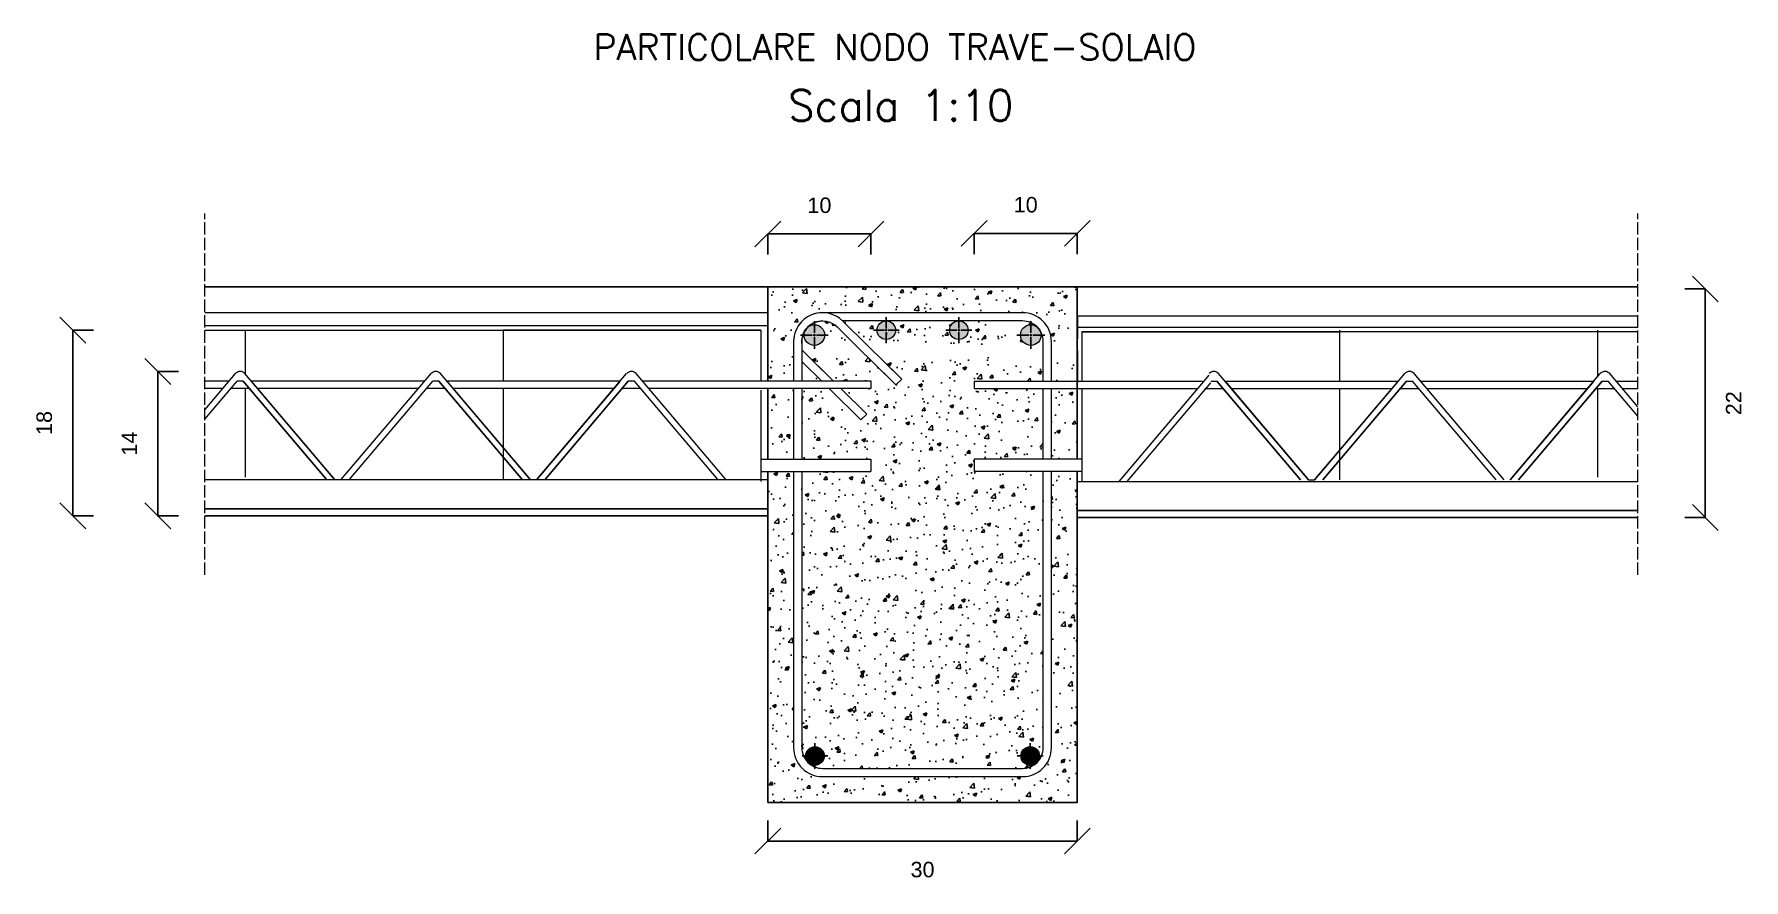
# Model space of a CAD drawing. Header units: millimetres. Extents: x -455371 to 117772, y -78417 to 116564.
# Drawn here: x -163708 to -162051, y -57477 to -56657 of the extents above; entities that cross this region are included whole.
import ezdxf

# ---------------------------------------------------------------- set-up
doc = ezdxf.new("R2010")
doc.units = ezdxf.units.MM
doc.linetypes.add('ACAD_ISO02W100', pattern=[15, 12, -3])
doc.linetypes.add('CENTER2', pattern=[28.575, 19.05, -3.175, 3.175, -3.175])
doc.layers.get('0').update_dxf_attribs({"color": 255})
for name, color, linetype, lineweight in [('armature', 5, 'Continuous', 18), ('Cls', 7, 'Continuous', 25), ('quote', 5, 'Continuous', 15), ('RETINO ARMATURE', 253, 'Continuous', 15), ('Scritte', 7, 'Continuous', 15), ('staffe', 10, 'Continuous', 15), ('tratteggio 1 a 50', 230, 'ACAD_ISO02W100', 15), ('TRAV.PIGN.TELAIO', 30, 'Continuous', 15)]:
    doc.layers.add(name, color=color, linetype=linetype, lineweight=lineweight)
doc.layers.add('RETINI', color=253, linetype='Continuous')
doc.layers.add('SEZIONI', color=5, linetype='Continuous')
doc.styles.get("Standard").update_dxf_attribs({"font": 'arial.ttf'})
doc.styles.add('TITOLI 1_100', font='romans.shx', dxfattribs={"height": 25})
doc.styles.add('TITOLI 1_200', font='romans.shx', dxfattribs={"height": 50})
doc.dimstyles.new('scala 1 a 10', dxfattribs={"dimtxt": 15, "dimasz": 25, "dimexe": 0.183, "dimexo": 0.1, "dimgap": 20, "dimtad": 2, "dimdec": 0, "dimlfac": 0.1, "dimzin": 0, "dimdsep": 46, "dimtxsty": 'Standard', "dimblk": 'OBLIQUE', "dimcen": -25, "dimadec": 0, "dimazin": 0, "dimtfac": 1, "dimtdec": 0, "dimtofl": 0, "dimtmove": 0, "dimatfit": 3, "dimfxl": 20, "dimfxlon": 1, "dimtolj": 1, "dimtzin": 0, "dimarcsym": 0})
pattern_1 = [(50, (-42959.946, 2978.837), (36.436934, -3.187817), [3.81, -41.91]), (355, (-42959.946, 2978.837), (-7.048684, 38.211369), [3.048, -33.528117]), (100.451445, (-42956.91, 2978.57), (29.388249, 35.02355), [3.238002, -35.618049]), (46.1842, (-42959.946, 2988.997), (54.215808, -8.408466), [5.715, -62.865]), (96.635558, (-42955.43, 2988.296), (47.480827, 49.485225), [4.857005, -53.427122]), (351.18415, (-42959.946, 2988.997), (47.480827, 49.485225), [4.571993, -50.291946]), (21, (-42954.866, 2986.457), (30.322878, -20.4530396), [3.81, -41.91]), (326, (-42954.866, 2986.457), (12.360406, 36.837593), [3.048, -33.528]), (71.451445, (-42952.34, 2984.752), (42.683284, 16.384554), [3.238002, -35.617988]), (37.5, (-42959.946, 2978.837), (0.6177207, 16.9110078), [0, -33.1216, 0, -34.036, 0, -33.655]), (7.5, (-42959.946, 2978.837), (13.3639325, 20.036115), [0, -19.4056, 0, -32.3596, 0, -12.827]), (327.5, (-42971.275, 2978.837), (27.118119, -1.1457488), [0, -12.7, 0, -39.624, 0, -52.578]), (317.5, (-42976.355, 2978.837), (29.6258363, 5.085298), [0, -16.51, 0, -26.3144, 0, -37.338])]

# ---------------------------------------------------------------- blocks, each defined once
blk = doc.blocks.new('*U2015')
at = {"layer": 'Cls', "color": 0, "linetype": 'CENTER2', "transparency": 16777216}
for p, q in [((-12.5, 0), (-1.8, 0)), ((0, 1.8), (0, 12.5)), ((1.8, 0), (12.5, 0)), ((0, -12.5), (0, -1.8))]:
    blk.add_line(p, q, dxfattribs=at)
at = {"layer": 'Cls', "color": 0, "linetype": 'Continuous', "transparency": 16777216}
for p, q in [((-0.9, 0), (0.9, 0)), ((0, -0.9), (0, 0.9))]:
    blk.add_line(p, q, dxfattribs=at)
blk = doc.blocks.new('*U2016')
at = {"layer": 'Cls', "color": 0, "linetype": 'CENTER2', "transparency": 16777216}
for p, q in [((-12.5, 0), (-1.8, 0)), ((0, 1.8), (0, 12.5)), ((1.8, 0), (12.5, 0)), ((0, -12.5), (0, -1.8))]:
    blk.add_line(p, q, dxfattribs=at)
at = {"layer": 'Cls', "color": 0, "linetype": 'Continuous', "transparency": 16777216}
for p, q in [((-0.9, 0), (0.9, 0)), ((0, -0.9), (0, 0.9))]:
    blk.add_line(p, q, dxfattribs=at)
blk = doc.blocks.new('*U2017')
at = {"layer": 'Cls', "color": 0, "linetype": 'CENTER2', "transparency": 16777216}
for p, q in [((-12.5, 0), (-1.8, 0)), ((0, 1.8), (0, 12.5)), ((1.8, 0), (12.5, 0)), ((0, -12.5), (0, -1.8))]:
    blk.add_line(p, q, dxfattribs=at)
at = {"layer": 'Cls', "color": 0, "linetype": 'Continuous', "transparency": 16777216}
for p, q in [((-0.9, 0), (0.9, 0)), ((0, -0.9), (0, 0.9))]:
    blk.add_line(p, q, dxfattribs=at)
blk = doc.blocks.new('*U2018')
at = {"layer": 'Cls', "color": 0, "linetype": 'CENTER2', "transparency": 16777216}
for p, q in [((-12.5, 0), (-1.8, 0)), ((0, 1.8), (0, 12.5)), ((1.8, 0), (12.5, 0)), ((0, -12.5), (0, -1.8))]:
    blk.add_line(p, q, dxfattribs=at)
at = {"layer": 'Cls', "color": 0, "linetype": 'Continuous', "transparency": 16777216}
for p, q in [((-0.9, 0), (0.9, 0)), ((0, -0.9), (0, 0.9))]:
    blk.add_line(p, q, dxfattribs=at)
blk = doc.blocks.new('*U2011')
at = {"layer": 'Cls', "color": 0, "linetype": 'CENTER2', "transparency": 16777216}
for p, q in [((-13.5, 0), (-2, 0)), ((0, 2), (0, 13.5)), ((2, 0), (13.5, 0)), ((0, -13.5), (0, -2))]:
    blk.add_line(p, q, dxfattribs=at)
at = {"layer": 'Cls', "color": 0, "linetype": 'Continuous', "transparency": 16777216}
for p, q in [((-1, 0), (1, 0)), ((0, -1), (0, 1))]:
    blk.add_line(p, q, dxfattribs=at)
blk = doc.blocks.new('*U2012')
at = {"layer": 'Cls', "color": 0, "linetype": 'CENTER2', "transparency": 16777216}
for p, q in [((-13.5, 0), (-2, 0)), ((0, 2), (0, 13.5)), ((2, 0), (13.5, 0)), ((0, -13.5), (0, -2))]:
    blk.add_line(p, q, dxfattribs=at)
at = {"layer": 'Cls', "color": 0, "linetype": 'Continuous', "transparency": 16777216}
for p, q in [((-1, 0), (1, 0)), ((0, -1), (0, 1))]:
    blk.add_line(p, q, dxfattribs=at)
blk = doc.blocks.new('*U2013')
at = {"layer": 'Cls', "color": 0, "linetype": 'CENTER2', "transparency": 16777216}
for p, q in [((-12.5, 0), (-1.8, 0)), ((0, 1.8), (0, 12.5)), ((1.8, 0), (12.5, 0)), ((0, -12.5), (0, -1.8))]:
    blk.add_line(p, q, dxfattribs=at)
at = {"layer": 'Cls', "color": 0, "linetype": 'Continuous', "transparency": 16777216}
for p, q in [((-0.9, 0), (0.9, 0)), ((0, -0.9), (0, 0.9))]:
    blk.add_line(p, q, dxfattribs=at)
blk = doc.blocks.new('*U2014')
at = {"layer": 'Cls', "color": 0, "linetype": 'CENTER2', "transparency": 16777216}
for p, q in [((-12.5, 0), (-1.8, 0)), ((0, 1.8), (0, 12.5)), ((1.8, 0), (12.5, 0)), ((0, -12.5), (0, -1.8))]:
    blk.add_line(p, q, dxfattribs=at)
at = {"layer": 'Cls', "color": 0, "linetype": 'Continuous', "transparency": 16777216}
for p, q in [((-0.9, 0), (0.9, 0)), ((0, -0.9), (0, 0.9))]:
    blk.add_line(p, q, dxfattribs=at)
blk = doc.blocks.new('_Oblique')
at = {"color": 0, "linetype": 'ByBlock', "lineweight": -2}
blk.add_line((-0.5, -0.5), (0.5, 0.5), dxfattribs=at)
blk = doc.blocks.new('*D2019')
at = {"layer": 'Defpoints', "color": 0, "transparency": 16777216}
for p in [(-162997.1, -57402.4), (-162697.1, -57402.4), (-162697.1, -57439.9)]:
    blk.add_point(p, dxfattribs=at)
at = {"layer": 'quote', "color": 0, "lineweight": -2, "transparency": 16777216}
for p, q in [((-162997.1, -57419.9), (-162997.1, -57440.1)), ((-162697.1, -57419.9), (-162697.1, -57440.1)), ((-162997.1, -57439.9), (-162697.1, -57439.9))]:
    blk.add_line(p, q, dxfattribs=at)
at = {"layer": 'quote', "color": 0, "lineweight": -2, "transparency": 16777216, "xscale": 25, "yscale": 25, "zscale": 25, "rotation": 180}
blk.add_blockref('_Oblique', (-162997.1, -57439.9), dxfattribs=at)
at = {"layer": 'quote', "color": 0, "lineweight": -2, "transparency": 16777216, "xscale": 25, "yscale": 25, "zscale": 25}
blk.add_blockref('_Oblique', (-162697.1, -57439.9), dxfattribs=at)
at = {"layer": 'quote', "color": 0, "transparency": 16777216, "insert": (-162847.1, -57467.6), "char_height": 15, "attachment_point": 5}
blk.add_mtext('\\A1;30', dxfattribs=at)
blk = doc.blocks.new('*D2020')
at = {"layer": 'Defpoints', "color": 0, "transparency": 16777216}
for p in [(-162153.5, -56904.4), (-162088.1, -56904.4), (-162153.5, -57126)]:
    blk.add_point(p, dxfattribs=at)
at = {"layer": 'quote', "color": 0, "lineweight": -2, "transparency": 16777216}
for p, q in [((-162108.1, -56904.4), (-162087.9, -56904.4)), ((-162088.1, -57126), (-162088.1, -56904.4)), ((-162108.1, -57126), (-162087.9, -57126))]:
    blk.add_line(p, q, dxfattribs=at)
at = {"layer": 'quote', "color": 0, "lineweight": -2, "transparency": 16777216, "xscale": 25, "yscale": 25, "zscale": 25}
for p, rotation in [((-162088.1, -56904.4), 90), ((-162088.1, -57126), 270)]:
    blk.add_blockref('_Oblique', p, dxfattribs=dict(at, rotation=rotation))
at = {"layer": 'quote', "color": 0, "transparency": 16777216, "insert": (-162060.6, -57015.2), "char_height": 15, "attachment_point": 5, "rotation": 90}
blk.add_mtext('\\A1;22', dxfattribs=at)
blk = doc.blocks.new('*D2021')
at = {"layer": 'Defpoints', "color": 0, "transparency": 16777216}
for p in [(-162897.1, -56851), (-162997.1, -56902.4), (-162897.1, -56993.8)]:
    blk.add_point(p, dxfattribs=at)
at = {"layer": 'quote', "color": 0, "lineweight": -2, "transparency": 16777216}
for p, q in [((-162997.1, -56871), (-162997.1, -56850.8)), ((-162997.1, -56851), (-162897.1, -56851)), ((-162897.1, -56871), (-162897.1, -56850.8))]:
    blk.add_line(p, q, dxfattribs=at)
at = {"layer": 'quote', "color": 0, "lineweight": -2, "transparency": 16777216, "xscale": 25, "yscale": 25, "zscale": 25, "rotation": 180}
blk.add_blockref('_Oblique', (-162997.1, -56851), dxfattribs=at)
at = {"layer": 'quote', "color": 0, "lineweight": -2, "transparency": 16777216, "xscale": 25, "yscale": 25, "zscale": 25}
blk.add_blockref('_Oblique', (-162897.1, -56851), dxfattribs=at)
at = {"layer": 'quote', "color": 0, "transparency": 16777216, "insert": (-162947.1, -56823.3), "char_height": 15, "attachment_point": 5}
blk.add_mtext('\\A1;10', dxfattribs=at)
blk = doc.blocks.new('*D2022')
at = {"layer": 'Defpoints', "color": 0, "transparency": 16777216}
for p in [(-162697.1, -56850.5), (-162797, -56993.8), (-162697.1, -56993.8)]:
    blk.add_point(p, dxfattribs=at)
at = {"layer": 'quote', "color": 0, "lineweight": -2, "transparency": 16777216}
for p, q in [((-162797, -56870.5), (-162797, -56850.3)), ((-162797, -56850.5), (-162697.1, -56850.5)), ((-162697.1, -56870.5), (-162697.1, -56850.3))]:
    blk.add_line(p, q, dxfattribs=at)
at = {"layer": 'quote', "color": 0, "lineweight": -2, "transparency": 16777216, "xscale": 25, "yscale": 25, "zscale": 25, "rotation": 180}
blk.add_blockref('_Oblique', (-162797, -56850.5), dxfattribs=at)
at = {"layer": 'quote', "color": 0, "lineweight": -2, "transparency": 16777216, "xscale": 25, "yscale": 25, "zscale": 25}
blk.add_blockref('_Oblique', (-162697.1, -56850.5), dxfattribs=at)
at = {"layer": 'quote', "color": 0, "transparency": 16777216, "insert": (-162747.1, -56822.8), "char_height": 15, "attachment_point": 5}
blk.add_mtext('\\A1;10', dxfattribs=at)
blk = doc.blocks.new('*D2023')
at = {"layer": 'Defpoints', "color": 0, "transparency": 16777216}
for p in [(-163588.6, -56984.4), (-163319.1, -56984.4), (-162997, -57124.4)]:
    blk.add_point(p, dxfattribs=at)
at = {"layer": 'quote', "color": 0, "lineweight": -2, "transparency": 16777216}
for p, q in [((-163568.6, -56984.4), (-163588.8, -56984.4)), ((-163588.6, -57124.4), (-163588.6, -56984.4)), ((-163568.6, -57124.4), (-163588.8, -57124.4))]:
    blk.add_line(p, q, dxfattribs=at)
at = {"layer": 'quote', "color": 0, "lineweight": -2, "transparency": 16777216, "xscale": 25, "yscale": 25, "zscale": 25}
for p, rotation in [((-163588.6, -56984.4), 90), ((-163588.6, -57124.4), 270)]:
    blk.add_blockref('_Oblique', p, dxfattribs=dict(at, rotation=rotation))
at = {"layer": 'quote', "color": 0, "transparency": 16777216, "insert": (-163616.2, -57054.4), "char_height": 15, "attachment_point": 5, "rotation": 90}
blk.add_mtext('\\A1;14', dxfattribs=at)
blk = doc.blocks.new('*D2024')
at = {"layer": 'Defpoints', "color": 0, "transparency": 16777216}
for p in [(-163671, -56944.4), (-163003.9, -56944.4), (-162997, -57124.4)]:
    blk.add_point(p, dxfattribs=at)
at = {"layer": 'quote', "color": 0, "lineweight": -2, "transparency": 16777216}
for p, q in [((-163651, -56944.4), (-163671.2, -56944.4)), ((-163671, -57124.4), (-163671, -56944.4)), ((-163651, -57124.4), (-163671.2, -57124.4))]:
    blk.add_line(p, q, dxfattribs=at)
at = {"layer": 'quote', "color": 0, "lineweight": -2, "transparency": 16777216, "xscale": 25, "yscale": 25, "zscale": 25}
for p, rotation in [((-163671, -56944.4), 90), ((-163671, -57124.4), 270)]:
    blk.add_blockref('_Oblique', p, dxfattribs=dict(at, rotation=rotation))
at = {"layer": 'quote', "color": 0, "transparency": 16777216, "insert": (-163698.7, -57034.4), "char_height": 15, "attachment_point": 5, "rotation": 90}
blk.add_mtext('\\A1;18', dxfattribs=at)

msp = doc.modelspace()

# ---------------------------------------------------------------- hatches: boundary and pattern name
at = {"layer": 'RETINI', "ltscale": 100}
h = msp.add_hatch(dxfattribs=at)
h.set_pattern_fill('AR-CONC', color=256, scale=0.2)
h.set_pattern_definition(pattern_1)
h.paths.add_polyline_path([(-162697, -56902.4), (-162997.1, -56902.4), (-162997.1, -56952.4), (-162972.1, -56956.1, -0.421624), (-162944.1, -56927.4), (-162750.1, -56927.4, -0.42426), (-162722.1, -56956.4), (-162697, -56952.9)])
h = msp.add_hatch(dxfattribs=at)
h.set_pattern_fill('AR-CONC', color=256, scale=0.2)
h.set_pattern_definition(pattern_1)
h.paths.add_polyline_path([(-162697.1, -56964.2), (-162722.1, -56967.6), (-162722.1, -56993.8), (-162697.1, -56993.8)])
h.paths.add_polyline_path([(-162972.1, -57000.8), (-162997.1, -57000.8), (-162997.1, -57069.4), (-162972.1, -57069.4)])
h.paths.add_polyline_path([(-162972.1, -56968.9), (-162997, -56965.2), (-162997, -56993.8), (-162972.1, -56993.8)])
h.paths.add_polyline_path([(-162964.1, -56975), (-162964.1, -56993.8), (-162944.9, -56993.8)])
h.paths.add_polyline_path([(-162929.9, -56941.2, 0.307707), (-162952, -56937), (-162952, -56939.1, -0.414214), (-162942, -56949.1, -0.363001), (-162950.2, -56958.9, 0.014053), (-162944.6, -56959.1), (-162911.8, -56959.1)])
h.paths.add_polyline_path([(-162962, -56949.1), (-162963, -56949.1, 0.080179), (-162964.1, -56955.4, 0.024183), (-162964, -56957.3), (-162959.3, -56958, 0.009973), (-162955.4, -56958.5, -0.317305)])
h.paths.add_polyline_path([(-162961.1, -56944.9, 0.058537), (-162963, -56949.1), (-162962, -56949.1, -0.109582)])
h.paths.add_polyline_path([(-162891.3, -56944.4, -0.414214), (-162882.3, -56935.4), (-162924.5, -56935.4, -0.002551), (-162924.3, -56935.6), (-162900.4, -56959.1), (-162748.9, -56959.1, 0.012906), (-162743.7, -56959, -0.367124), (-162752.1, -56949.1, -0.414214), (-162742.1, -56939.1), (-162742.1, -56937, 0.10252), (-162750.1, -56935.4), (-162811.9, -56935.4, -0.414214), (-162802.9, -56944.4, -1), (-162820.9, -56944.4, -0.414214), (-162811.9, -56935.4), (-162843.1, -56935.4), (-162882.3, -56935.4, -0.414214), (-162873.3, -56944.4, -1)])
h.paths.add_polyline_path([(-162730.1, -56955.4, 0.080179), (-162731.1, -56949.1), (-162732.1, -56949.1, -0.324983), (-162739, -56958.6, 0.009154), (-162735.4, -56958.2), (-162730.1, -56957.4)])
h.paths.add_polyline_path([(-162742.1, -56937), (-162742.1, -56939.1, -0.168588), (-162735.9, -56941.2, 0.094466)])
h.paths.add_polyline_path([(-162733, -56944.9, -0.109582), (-162732.1, -56949.1), (-162731.1, -56949.1, 0.058537)])
h = msp.add_hatch(dxfattribs=at)
h.set_pattern_fill('AR-CONC', color=256, scale=0.2)
h.set_pattern_definition(pattern_1)
h.paths.add_polyline_path([(-162722.1, -57349.4, -0.414214), (-162750.1, -57377.4), (-162843.1, -57377.4), (-162944.1, -57377.4, -0.414214), (-162972.1, -57349.4), (-162972.1, -57104), (-162972.1, -57081.4), (-162997, -57081.4), (-162997, -57105.2), (-162997.1, -57402.4), (-162697.1, -57402.4), (-162697.1, -57081.4), (-162722.1, -57081.4), (-162722.1, -57100)])
h.paths.add_polyline_path([(-162730.1, -57100), (-162730.1, -57081.4), (-162797.1, -57081.4), (-162797.1, -57069.4), (-162730.1, -57069.4), (-162730.1, -57000.8), (-162797.1, -57000.8), (-162797.1, -56993.8), (-162730.1, -56993.8), (-162730.1, -56968.7), (-162735.8, -56969.5, -0.032085), (-162748.6, -56970.4), (-162888, -56971.4), (-162867.3, -56991.8), (-162872.9, -56997.4), (-162899.3, -56971.5), (-162944.3, -56971.8, -0.030251), (-162956.4, -56971.1), (-162933.4, -56993.8), (-162897.1, -56993.8), (-162897.1, -57000.8), (-162926.4, -57000.8), (-162901.2, -57025.7), (-162906.9, -57031.4), (-162937.8, -57000.8), (-162964.1, -57000.8), (-162964.1, -57069.4), (-162897.1, -57069.4), (-162897.1, -57081.4), (-162964.1, -57081.4), (-162964.1, -57104), (-162964.1, -57349.4, 0.101865), (-162962.4, -57357.3), (-162960.4, -57357.3, -1), (-162942.4, -57357.3, -0.414214), (-162951.4, -57366.3), (-162951.4, -57368, 0.094798), (-162944.1, -57369.4), (-162843.1, -57369.4), (-162750.1, -57369.4, 0.094798), (-162742.7, -57368), (-162742.7, -57366.3, -0.414214), (-162751.7, -57357.3, -1), (-162733.7, -57357.3), (-162731.7, -57357.3, 0.101865), (-162730.1, -57349.4)])
h.paths.add_polyline_path([(-162722.1, -57069.4), (-162697.1, -57069.4), (-162697.1, -57000.8), (-162722.1, -57000.8)])
at = {"layer": 'RETINO ARMATURE'}
h = msp.add_hatch(color=256, dxfattribs=at)
h.dxf.hatch_style = 1
h.paths.add_polyline_path([(-162942, -56949.1, 0.626554), (-162958.2, -56941.2, 0.057935), (-162961.1, -56944.9, 0.109582), (-162962, -56949.1, 1)])
h.paths.add_polyline_path([(-162873.3, -56944.4, 1), (-162891.3, -56944.4, 1)])
h.paths.add_polyline_path([(-162802.9, -56944.4, 1), (-162820.9, -56944.4, 1)])
h.paths.add_polyline_path([(-162732.1, -56949.1, 0.109582), (-162733, -56944.9, 0.057935), (-162735.9, -56941.2, 0.626554), (-162752.1, -56949.1, 1)])
h = msp.add_hatch(color=256, dxfattribs=at)
h.dxf.hatch_style = 1
h.paths.add_polyline_path([(-162960.4, -57357.3, 1), (-162942.4, -57357.3, 1)])
h = msp.add_hatch(color=256, dxfattribs=at)
h.dxf.hatch_style = 1
h.paths.add_polyline_path([(-162733.7, -57357.3, 1), (-162751.7, -57357.3, 1)])

# ---------------------------------------------------------------- linework, layer by layer
at = {"layer": 'armature'}
for p, q in [((-162997.1, -56927.4), (-163543.1, -56927.4)), ((-162997.1, -56940.1), (-163543.1, -56940.1)), ((-162153.5, -56930.7), (-162697.1, -56930.7)), ((-162153.5, -56941.9), (-162697, -56941.9)), ((-163543.1, -57021.5), (-163513.4, -56986.5)), ((-163416.9, -57089.4), (-163504.2, -56986.5)), ((-163411.1, -57089.4), (-163323.7, -56986.5)), ((-163227.2, -57089.4), (-163314.5, -56986.5)), ((-163221.4, -57089.4), (-163134, -56986.5)), ((-163037.5, -57089.4), (-163124.9, -56986.5)), ((-162656.6, -57091), (-162569.2, -56988.1)), ((-162472.7, -57089.4), (-162560.1, -56986.5)), ((-162466.9, -57089.4), (-162379.6, -56986.5)), ((-162283, -57089.4), (-162370.4, -56986.5)), ((-162277.2, -57089.4), (-162189.9, -56986.5)), ((-162153.5, -57018.6), (-162180.7, -56986.5)), ((-163543.1, -57030.8), (-163511.7, -56993.8)), ((-163519.6, -56993.8), (-163543.1, -56993.8)), ((-163525.6, -57000.8), (-163543.1, -57000.8)), ((-163500, -57000.8), (-163517.7, -57000.8)), ((-163505.9, -56993.8), (-163511.7, -56993.8)), ((-163424.8, -57089.4), (-163505.9, -56993.8)), ((-163505.9, -56993.8), (-163424.8, -57089.4)), ((-163498, -56993.8), (-163416.9, -57089.4)), ((-163329.9, -56993.8), (-163498, -56993.8)), ((-163335.9, -57000.8), (-163492.1, -57000.8)), ((-163403.2, -57089.4), (-163322, -56993.8)), ((-163310.3, -57000.8), (-163328, -57000.8)), ((-163316.2, -56993.8), (-163322, -56993.8)), ((-163235.1, -57089.4), (-163316.2, -56993.8)), ((-163316.2, -56993.8), (-163235.1, -57089.4)), ((-163140.3, -56993.8), (-163308.3, -56993.8)), ((-163308.3, -56993.8), (-163227.2, -57089.4)), ((-163146.2, -57000.8), (-163302.4, -57000.8)), ((-163140.3, -56993.8), (-163221.4, -57089.4)), ((-163213.5, -57089.4), (-163132.4, -56993.8)), ((-163132.4, -56993.8), (-163213.5, -57089.4)), ((-163120.6, -57000.8), (-163138.3, -57000.8)), ((-163126.5, -56993.8), (-163132.4, -56993.8)), ((-163045.4, -57089.4), (-163126.5, -56993.8)), ((-162897, -56993.8), (-163118.6, -56993.8)), ((-162897, -57000.8), (-163112.7, -57000.8)), ((-162797, -56993.8), (-162575.5, -56993.8)), ((-162797, -57000.8), (-162581.4, -57000.8)), ((-162648.7, -57091), (-162567.6, -56995.5)), ((-162573.5, -57000.8), (-162555.8, -57000.8)), ((-162567.6, -56993.8), (-162561.7, -56993.8)), ((-162480.6, -57089.4), (-162561.7, -56993.8)), ((-162561.7, -56993.8), (-162480.6, -57089.4)), ((-162553.8, -56993.8), (-162385.8, -56993.8)), ((-162553.8, -56993.8), (-162472.7, -57089.4)), ((-162547.9, -57000.8), (-162391.7, -57000.8)), ((-162385.8, -56993.8), (-162466.9, -57089.4)), ((-162459, -57089.4), (-162377.9, -56993.8)), ((-162377.9, -56993.8), (-162459, -57089.4)), ((-162383.8, -57000.8), (-162366.1, -57000.8)), ((-162377.9, -56993.8), (-162372.1, -56993.8)), ((-162290.9, -57089.4), (-162372.1, -56993.8)), ((-162364.2, -56993.8), (-162293.5, -56993.8)), ((-162358.2, -57000.8), (-162299.4, -57000.8)), ((-162299.4, -57000.8), (-162202, -57000.8)), ((-162293.5, -56993.8), (-162196.1, -56993.8)), ((-162196.1, -56993.8), (-162277.2, -57089.4)), ((-162269.3, -57089.4), (-162188.2, -56993.8)), ((-162188.2, -56993.8), (-162269.3, -57089.4)), ((-162194.1, -57000.8), (-162176.4, -57000.8)), ((-162188.2, -56993.8), (-162182.4, -56993.8)), ((-162153.5, -57027.8), (-162182.4, -56993.8)), ((-162174.5, -56993.8), (-162153.5, -56993.8)), ((-162168.5, -57000.8), (-162153.5, -57000.8)), ((-163003.9, -57069.4), (-162897.1, -57069.4)), ((-162692.7, -57069.4), (-162797.1, -57069.4)), ((-163003.9, -57081.4), (-162897.1, -57081.4)), ((-162692.7, -57081.4), (-162797.1, -57081.4)), ((-162472.7, -57089.4), (-162466.9, -57089.4))]:
    msp.add_line(p, q, dxfattribs=at)
at = {"layer": 'armature', "ltscale": 0.1}
for p, q in [((-162897.1, -56993.8), (-162897.1, -57000.8)), ((-162797.1, -56993.8), (-162797.1, -57000.8)), ((-162897.1, -57069.4), (-162897.1, -57081.4)), ((-162797.1, -57069.4), (-162797.1, -57081.4))]:
    msp.add_line(p, q, dxfattribs=at)
at = {"layer": 'armature'}
for centre, radius in [((-162952, -56949.1), 10), ((-162882.3, -56944.4), 9), ((-162811.9, -56944.4), 9), ((-162742.1, -56949.1), 10), ((-162951.4, -57357.3), 9), ((-162951.4, -57357.3), 9), ((-162742.7, -57357.3), 9), ((-162742.7, -57357.3), 9)]:
    msp.add_circle(centre, radius, dxfattribs=at)
for centre in [(-163508.8, -56990.4), (-163319.1, -56990.4), (-163129.4, -56990.4), (-162564.7, -56990.4), (-162375, -56990.4), (-162185.3, -56990.4)]:
    msp.add_arc(centre, 6.02, 40.3299, 139.6701, dxfattribs=at)
at = {"layer": 'Cls'}
for p, q in [((-162997, -56930), (-162997, -56952.4)), ((-162697, -56930), (-162697, -56952.9)), ((-162997, -56965.2), (-162997, -56993.8)), ((-162697.1, -56974.8), (-162697.1, -57069.4)), ((-162697, -56964.2), (-162697, -56995.5)), ((-162997.1, -57081.4), (-162997.1, -57279.2)), ((-162997, -57081.4), (-162997, -57105.2)), ((-162697.1, -57081.4), (-162697.1, -57279.2))]:
    msp.add_line(p, q, dxfattribs=at)
for points in [[(-162153.5, -56902.4), (-163543.1, -56902.4)], [(-162997.1, -56902.4), (-162997.1, -56952.4)], [(-162997.1, -56902.4), (-162997.1, -56952.4)], [(-162697.1, -56952.9), (-162697.1, -56902.4), (-162997.1, -56902.4)], [(-162997, -56952.4), (-162997.1, -56993.8)], [(-162697.1, -57069.4), (-162697.1, -56952.9)], [(-162997.1, -56965.2), (-162997.1, -56993.8)], [(-162997.1, -57000.8), (-162997.1, -57069.4)], [(-162997.1, -57081.4), (-162997.1, -57402.4), (-162697.1, -57402.4), (-162697.1, -57081.4)], [(-162997.1, -57081.4), (-162997.1, -57402.4), (-162697.1, -57402.4), (-162697.1, -57279.2)], [(-163543.1, -57117.5), (-162997, -57117.5)], [(-162697, -57119.1), (-162153.5, -57119.1)]]:
    msp.add_lwpolyline(points, dxfattribs=at)
for p in [(-162882, -56948), (-162812.1, -56948)]:
    msp.add_point(p, dxfattribs=at)
at = {"layer": 'SEZIONI'}
for p, q in [((-162997, -57124.4), (-163543.1, -57124.4)), ((-162697, -57126), (-162153.5, -57126))]:
    msp.add_line(p, q, dxfattribs=at)
at = {"layer": 'staffe'}
for points in [[(-162722.1, -56956.4), (-162722.1, -56955.4, 0.414214), (-162750.1, -56927.4), (-162843.1, -56927.4), (-162944.1, -56927.4, 0.414214), (-162972.1, -56955.4), (-162972.1, -56956.1)], [(-162722.1, -56956.4), (-162722.1, -56955.4, 0.414214), (-162750.1, -56927.4), (-162843.1, -56927.4), (-162944.1, -56927.4, 0.414214), (-162972.1, -56955.4), (-162972.1, -56956.1)], [(-162900.4, -56959.1), (-162924.3, -56935.6, 0.668179), (-162972.1, -56955.4)], [(-162900.4, -56959.1), (-162924.3, -56935.6, 0.668179), (-162972.1, -56955.4)], [(-162944.1, -56935.4), (-162944.1, -56935.4, 0.414214), (-162964.1, -56955.4), (-162964.1, -56957.3)], [(-162944.1, -56935.4), (-162944.1, -56935.4, 0.414214), (-162964.1, -56955.4), (-162964.1, -56957.3)], [(-162964, -56957.3, -0.703733), (-162929.9, -56941.2), (-162911.8, -56959.1)], [(-162964, -56957.3, -0.703733), (-162929.9, -56941.2), (-162911.8, -56959.1)], [(-162730.1, -56957.4), (-162730.1, -56955.4, 0.414214), (-162750.1, -56935.4), (-162843.1, -56935.4), (-162924.5, -56935.4)], [(-162730.1, -56957.4), (-162730.1, -56955.4, 0.414214), (-162750.1, -56935.4), (-162843.1, -56935.4), (-162924.5, -56935.4)], [(-162972.1, -57081.4), (-162972.1, -57104), (-162972.1, -57349.4, 0.414214), (-162944.1, -57377.4), (-162843.1, -57377.4), (-162750.1, -57377.4, 0.414214), (-162722.1, -57349.4), (-162722.1, -57100), (-162722.1, -57081.4)], [(-162972.1, -57081.4), (-162972.1, -57104), (-162972.1, -57349.4, 0.414214), (-162944.1, -57377.4), (-162843.1, -57377.4), (-162750.1, -57377.4, 0.414214), (-162722.1, -57349.4), (-162722.1, -57100), (-162722.1, -57081.4)], [(-162964.1, -57081.4), (-162964.1, -57104), (-162964.1, -57349.4, 0.414214), (-162944.1, -57369.4), (-162843.1, -57369.4), (-162750.1, -57369.4, 0.414214), (-162730.1, -57349.4), (-162730.1, -57100), (-162730.1, -57081.4)], [(-162964.1, -57081.4), (-162964.1, -57104), (-162964.1, -57349.4, 0.414214), (-162944.1, -57369.4), (-162843.1, -57369.4), (-162750.1, -57369.4, 0.414214), (-162730.1, -57349.4), (-162730.1, -57100), (-162730.1, -57081.4)]]:
    msp.add_lwpolyline(points, format="xyb", dxfattribs=at)
for points in [[(-162972.1, -56955.4), (-162972.1, -56993.8)], [(-162964.1, -56957.3), (-162964.1, -56993.8)], [(-162911.8, -56959.1), (-162872.9, -56997.4), (-162867.3, -56991.8), (-162900.4, -56959.1)], [(-162730.1, -56993.8), (-162730.1, -56957.4)], [(-162730.1, -56993.8), (-162730.1, -56957.4)], [(-162722.1, -56993.8), (-162722.1, -56955.9)], [(-162972.1, -56974.8), (-162972.1, -56993.8)], [(-162933.4, -56993.8), (-162964.1, -56963.5)], [(-162964.1, -56974.8), (-162964.1, -56993.8)], [(-162963.8, -56975.2), (-162944.9, -56993.8)], [(-162963.8, -56975.2), (-162944.9, -56993.8)], [(-162933.5, -56993.8), (-162952.8, -56974.8)], [(-162897.1, -56973.6), (-162872.9, -56997.4), (-162867.3, -56991.8), (-162888, -56971.4)], [(-162722.1, -56993.8), (-162722.1, -56967.6)], [(-162972.1, -57000.8), (-162972.1, -57069.4)], [(-162972.1, -57000.8), (-162972.1, -57069.4)], [(-162964.1, -57000.8), (-162964.1, -57069.4)], [(-162964.1, -57000.8), (-162964.1, -57069.4)], [(-162937.8, -57000.8), (-162906.9, -57031.4), (-162901.2, -57025.7), (-162926.4, -57000.8)], [(-162937.8, -57000.8), (-162906.9, -57031.4), (-162901.2, -57025.7), (-162926.4, -57000.8)], [(-162730.1, -57069.4), (-162730.1, -57000.8)], [(-162730.1, -57069.4), (-162730.1, -57000.8)], [(-162722.1, -57069.4), (-162722.1, -57000.8)], [(-162722.1, -57069.4), (-162722.1, -57000.8)]]:
    msp.add_lwpolyline(points, dxfattribs=at)
at = {"layer": 'tratteggio 1 a 50'}
for p, q in [((-163543.1, -57181.7), (-163543.1, -56831.1)), ((-162153.5, -57181.7), (-162153.5, -56831.1))]:
    msp.add_line(p, q, dxfattribs=at)
at = {"layer": 'TRAV.PIGN.TELAIO'}
for p, q in [((-163543.1, -56944.4), (-163136.9, -56944.4)), ((-163503.9, -56944.4), (-163503.9, -56986.9)), ((-163253.9, -56944.4), (-163253.9, -56993.8)), ((-163136.9, -56944.4), (-163253.9, -56944.4)), ((-163003.9, -56944.4), (-163136.9, -56944.4)), ((-163136.9, -56944.4), (-163003.9, -56944.4)), ((-163003.9, -56944.4), (-163003.9, -56951.4)), ((-163003.9, -56951.4), (-163003.9, -56993.8)), ((-162692.7, -56946), (-162692.7, -56952.4)), ((-162692.7, -56946), (-162646.3, -56946)), ((-162646.3, -56946), (-162692.7, -56946)), ((-162692.7, -56952.4), (-162692.7, -56993.8)), ((-162153.5, -56946), (-162646.3, -56946)), ((-162646.3, -56946), (-162442.7, -56946)), ((-162442.7, -56944.4), (-162442.7, -56993.8)), ((-162192.7, -56944.4), (-162192.7, -56989.9)), ((-163503.9, -57000.8), (-163503.9, -57087)), ((-163253.9, -57000.8), (-163253.9, -57089.4)), ((-163003.9, -57002.5), (-163003.9, -57091)), ((-162692.7, -57000.8), (-162692.7, -57091)), ((-162442.7, -57000.8), (-162442.7, -57089.4)), ((-162192.7, -57000.8), (-162192.7, -57087)), ((-162997, -57089.4), (-163543.1, -57089.4)), ((-162697, -57091), (-162153.5, -57091))]:
    msp.add_line(p, q, dxfattribs=at)

# ---------------------------------------------------------------- block references
at = {"layer": 'Cls', "linetype": 'CENTER2'}
for name, p in [('*U2011', (-162952, -56949.1)), ('*U2014', (-162882.3, -56944.4)), ('*U2013', (-162811.9, -56944.4)), ('*U2012', (-162742.1, -56949.1)), ('*U2015', (-162951.4, -57357.3)), ('*U2017', (-162951.4, -57357.3)), ('*U2016', (-162742.7, -57357.3)), ('*U2018', (-162742.7, -57357.3))]:
    msp.add_blockref(name, p, dxfattribs=at)

# ---------------------------------------------------------------- texts
at = {"layer": 'Scritte', "attachment_point": 1}
for s, width, insert, char_height, style in [('\\pxt20;PARTICOLARE NODO TRAVE-SOLAIO', 1428.586, (-163166.4, -56657.3), 25, 'TITOLI 1_200'), ('Scala 1:10', 313.461, (-162977.5, -56711.4), 30, 'TITOLI 1_100')]:
    msp.add_mtext_dynamic_manual_height_columns(s, width=width, gutter_width=12.5, heights=[0], dxfattribs=dict(at, insert=insert, char_height=char_height, style=style))

# ---------------------------------------------------------------- dimensions: what is measured, and where the dimension line sits
at = {"layer": 'quote'}
for base, p1, p2, picture, middle in [((-162897.1, -56851), (-162997.1, -56902.4), (-162897.1, -56993.8), '*D2021', (-162947.1, -56823.3)), ((-162697.1, -56850.5), (-162797, -56993.8), (-162697.1, -56993.8), '*D2022', (-162747.1, -56822.8)), ((-162697.1, -57439.9), (-162997.1, -57402.4), (-162697.1, -57402.4), '*D2019', (-162847.1, -57467.6))]:
    dim = msp.add_linear_dim(base=base, p1=p1, p2=p2, dimstyle='scala 1 a 10', dxfattribs=at)
    dim.commit()
    dim.dimension.update_dxf_attribs({"geometry": picture, "text_midpoint": middle})
for base, p1, p2, picture, middle in [((-162088.1, -56904.4), (-162153.5, -57126), (-162153.5, -56904.4), '*D2020', (-162060.6, -57015.2)), ((-163671, -56944.4), (-162997, -57124.4), (-163003.9, -56944.4), '*D2024', (-163698.7, -57034.4)), ((-163588.6, -56984.4), (-162997, -57124.4), (-163319.1, -56984.4), '*D2023', (-163616.2, -57054.4))]:
    dim = msp.add_linear_dim(base=base, p1=p1, p2=p2, angle=90, dimstyle='scala 1 a 10', dxfattribs=at)
    dim.commit()
    dim.dimension.update_dxf_attribs({"geometry": picture, "text_midpoint": middle})

doc.saveas('drawing.dxf')
